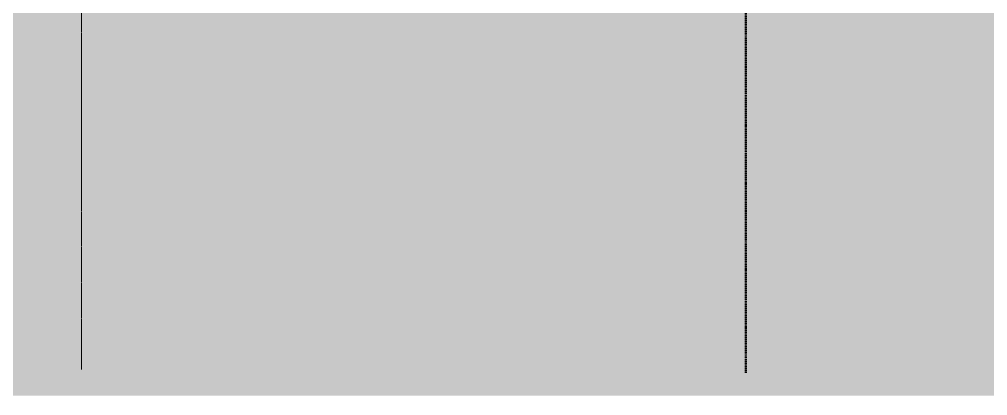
# Model space of a CAD drawing. Header units: millimetres. Extents: x -4612930 to -4329258, y -1064 to 30311.
# Drawn here: x -4538854 to -4530294, y -840 to 2483 of the extents above; entities that cross this region are included whole.
import ezdxf

# ---------------------------------------------------------------- set-up
doc = ezdxf.new("R2010")
doc.units = ezdxf.units.MM
doc.linetypes.add('BOUNDARY', pattern=[16, 10, -3, 0, -3])
doc.linetypes.add('Grid Line', pattern=[21, 12, -3, 3, -3])
for name, color, linetype, lineweight in [('A-DETL', 90, 'Continuous', 18), ('A-DETL-GENF', 92, 'Continuous', 5), ('S-GRID', 1, 'Continuous', 5)]:
    doc.layers.add(name, color=color, linetype=linetype, lineweight=lineweight)

msp = doc.modelspace()

# ---------------------------------------------------------------- hatches: boundary and pattern name
at = {"layer": 'A-DETL-GENF'}
msp.add_hatch(color=7, dxfattribs=at).paths.add_polyline_path([(-4600274.1, -839.6), (-4482440.1, -839.6), (-4482440.1, 4650.3), (-4488993.4, 4768), (-4490265, 4769.2), (-4497595.9, 4824.6), (-4506419.4, 4823), (-4518714.6, 4700), (-4521396.9, 4200), (-4526485.6, 3577.1), (-4531971.9, 3961.8), (-4533347.6, 4203.4), (-4539483.8, 4416.1), (-4544068.6, 4414.2), (-4552864.4, 4291), (-4563007.3, 4090.4), (-4574805.1, 3861.1), (-4583400.9, 3628.3), (-4589835.3, 3375.3), (-4595687, 2554.2), (-4600274.1, 2554.2), (-4600274.1, 1439.3)])

# ---------------------------------------------------------------- linework, layer by layer
at = {"layer": 'A-DETL', "linetype": 'BOUNDARY', "lineweight": 50}
msp.add_line((-4532431.3, -638.9), (-4532431.3, 26861.1), dxfattribs=at)
at = {"layer": 'S-GRID', "linetype": 'Grid Line'}
msp.add_line((-4538304.6, -610), (-4538304.6, 25305.1), dxfattribs=at)

doc.saveas('drawing.dxf')
